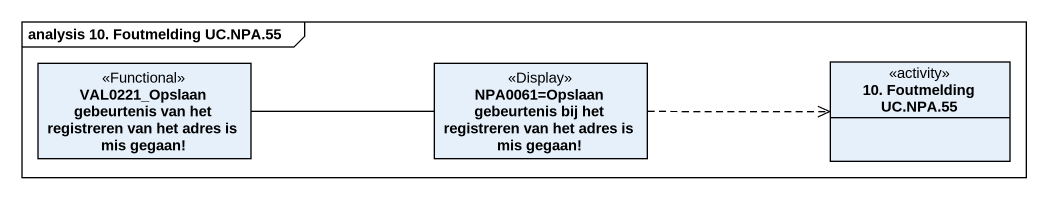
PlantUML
@startuml
mainframe analysis 10. Foutmelding UC.NPA.55
hide circle
hide empty members
class "VAL0221_Opslaan gebeurtenis van het registreren van het adres is mis gegaan!" as VAL0221_Opslaan_gebeurtenis <<Functional>>
class "NPA0061=Opslaan gebeurtenis bij het registreren van het adres is mis gegaan!" as NPA0061_Opslaan_gebeurtenis <<Display>>
class "10. Foutmelding UC.NPA.55" as c10_Foutmelding_UC_NPA_55 <<activity>>
VAL0221_Opslaan_gebeurtenis -right- NPA0061_Opslaan_gebeurtenis
NPA0061_Opslaan_gebeurtenis .right.> c10_Foutmelding_UC_NPA_55
@enduml
